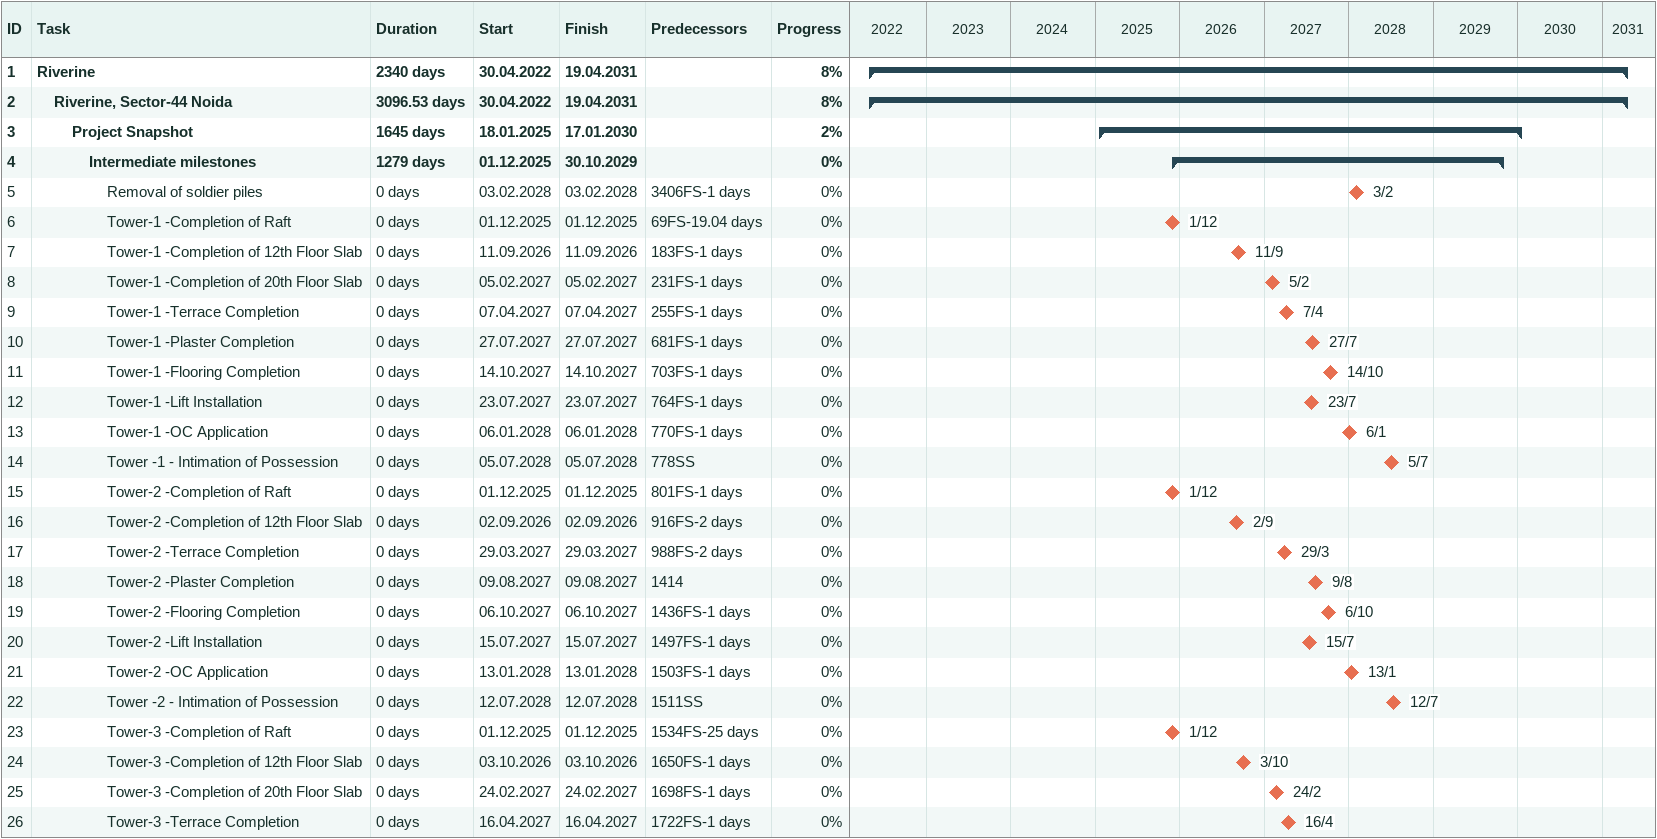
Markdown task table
| ID | Level | Task | Duration | Start | Finish | Predecessors | % complete |
|---|---|---|---|---|---|---|---|
| 1 | 1 | **Riverine** | 2340d | 2022-04-30 | 2031-04-19 |  | 8 |
| 2 | 2 | **Riverine, Sector-44 Noida** | 3096.53d | 2022-04-30 | 2031-04-19 |  | 8 |
| 3 | 3 | **Project Snapshot** | 1645d | 2025-01-18 | 2030-01-17 |  | 2 |
| 4 | 4 | **Intermediate milestones** | 1279d | 2025-12-01 | 2029-10-30 |  | 0 |
| 5 | 5 | Removal of soldier piles | 0d | 2028-02-03 | 2028-02-03 | 3406FS-1d | 0 |
| 6 | 5 | Tower-1 -Completion of Raft | 0d | 2025-12-01 | 2025-12-01 | 69FS-19.04d | 0 |
| 7 | 5 | Tower-1 -Completion of 12th Floor Slab | 0d | 2026-09-11 | 2026-09-11 | 183FS-1d | 0 |
| 8 | 5 | Tower-1 -Completion of 20th Floor Slab | 0d | 2027-02-05 | 2027-02-05 | 231FS-1d | 0 |
| 9 | 5 | Tower-1 -Terrace Completion | 0d | 2027-04-07 | 2027-04-07 | 255FS-1d | 0 |
| 10 | 5 | Tower-1 -Plaster Completion | 0d | 2027-07-27 | 2027-07-27 | 681FS-1d | 0 |
| 11 | 5 | Tower-1 -Flooring Completion | 0d | 2027-10-14 | 2027-10-14 | 703FS-1d | 0 |
| 12 | 5 | Tower-1 -Lift Installation | 0d | 2027-07-23 | 2027-07-23 | 764FS-1d | 0 |
| 13 | 5 | Tower-1 -OC Application | 0d | 2028-01-06 | 2028-01-06 | 770FS-1d | 0 |
| 14 | 5 | Tower -1 - Intimation of Possession | 0d | 2028-07-05 | 2028-07-05 | 778SS | 0 |
| 15 | 5 | Tower-2 -Completion of Raft | 0d | 2025-12-01 | 2025-12-01 | 801FS-1d | 0 |
| 16 | 5 | Tower-2 -Completion of 12th Floor Slab | 0d | 2026-09-02 | 2026-09-02 | 916FS-2d | 0 |
| 17 | 5 | Tower-2 -Terrace Completion | 0d | 2027-03-29 | 2027-03-29 | 988FS-2d | 0 |
| 18 | 5 | Tower-2 -Plaster Completion | 0d | 2027-08-09 | 2027-08-09 | 1414 | 0 |
| 19 | 5 | Tower-2 -Flooring Completion | 0d | 2027-10-06 | 2027-10-06 | 1436FS-1d | 0 |
| 20 | 5 | Tower-2 -Lift Installation | 0d | 2027-07-15 | 2027-07-15 | 1497FS-1d | 0 |
| 21 | 5 | Tower-2 -OC Application | 0d | 2028-01-13 | 2028-01-13 | 1503FS-1d | 0 |
| 22 | 5 | Tower -2 - Intimation of Possession | 0d | 2028-07-12 | 2028-07-12 | 1511SS | 0 |
| 23 | 5 | Tower-3 -Completion of Raft | 0d | 2025-12-01 | 2025-12-01 | 1534FS-25d | 0 |
| 24 | 5 | Tower-3 -Completion of 12th Floor Slab | 0d | 2026-10-03 | 2026-10-03 | 1650FS-1d | 0 |
| 25 | 5 | Tower-3 -Completion of 20th Floor Slab | 0d | 2027-02-24 | 2027-02-24 | 1698FS-1d | 0 |
| 26 | 5 | Tower-3 -Terrace Completion | 0d | 2027-04-16 | 2027-04-16 | 1722FS-1d | 0 |
